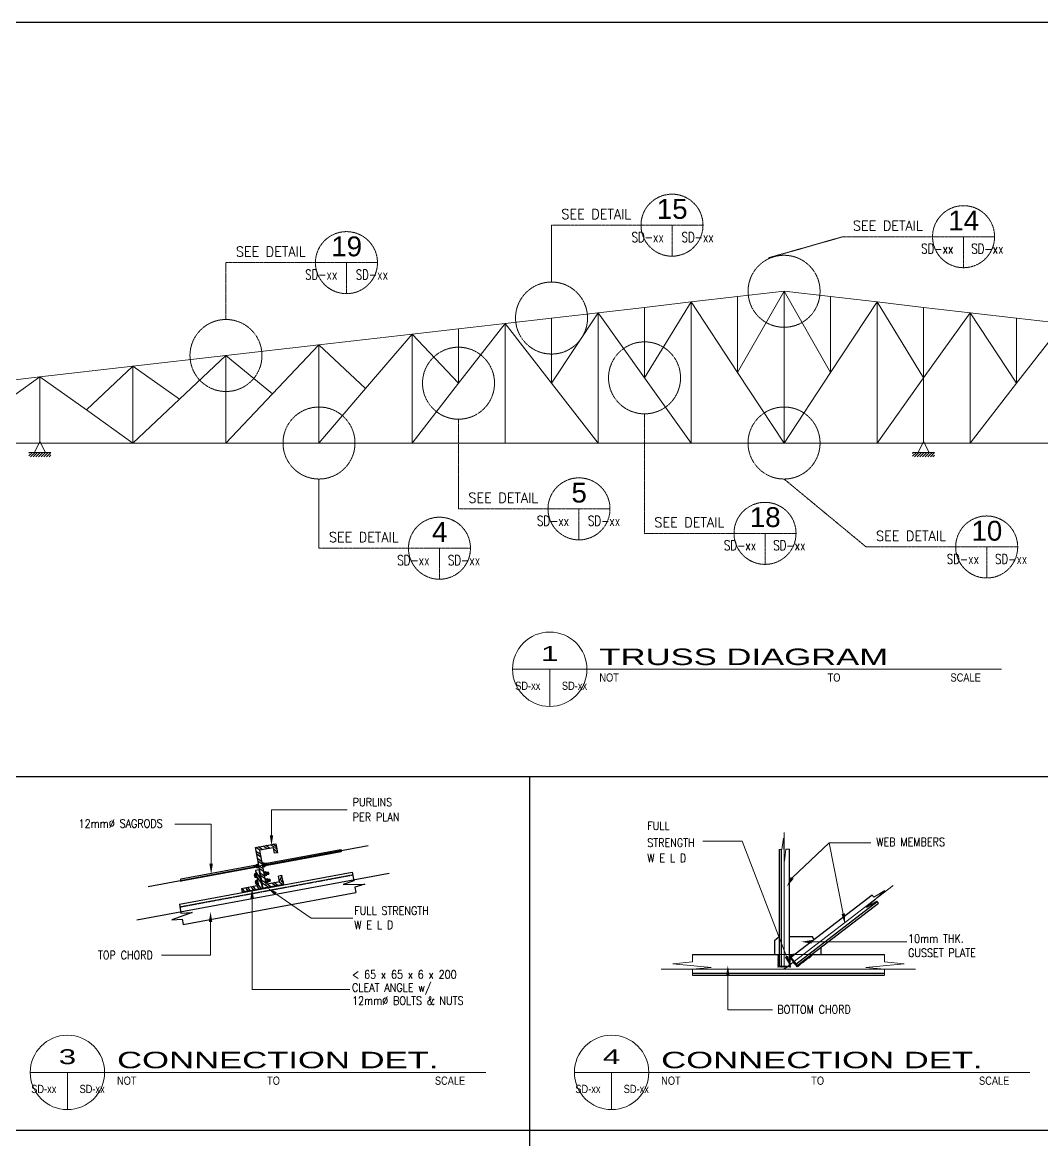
# Model space of a CAD drawing. Header units: millimetres. Extents: x -14320 to 437400, y -59080 to 73710.
# Drawn here: x -2726 to 15767, y -34225 to -13951 of the extents above; entities that cross this region are included whole.
import ezdxf
from ezdxf.enums import TextEntityAlignment as Align

# ---------------------------------------------------------------- set-up
doc = ezdxf.new("R2010")
doc.units = ezdxf.units.MM
doc.header["$LTSCALE"] = 10
doc.header["$MEASUREMENT"] = 0
for name, pattern in [('HIDDEN', [0.375, 0.25, -0.125]), ('HIDDEN2', [0.1875, 0.125, -0.0625]), ('PHANTOM2', [1.25, 0.625, -0.125, 0.125, -0.125, 0.125, -0.125])]:
    doc.linetypes.add(name, pattern=pattern)
for name, color, linetype in [('8', 8, 'Continuous'), ('ANG', 5, 'Continuous'), ('truss', 3, 'Continuous')]:
    doc.layers.add(name, color=color, linetype=linetype)
for name, color, linetype, lineweight in [('DIM', 8, 'Continuous', 5), ('S-Anno-Symb', 143, 'PHANTOM2', 13), ('S-DETL-LW35', 3, 'Continuous', 9), ('TEXT', 2, 'Continuous', 20)]:
    doc.layers.add(name, color=color, linetype=linetype, lineweight=lineweight)
doc.styles.add('1', font='simplex.shx', dxfattribs={"width": 0.85, "height": 40})
doc.styles.add('2', font='simplex.shx', dxfattribs={"width": 0.95, "height": 40})
doc.styles.add('SHEETNAME', font='simplex.shx', dxfattribs={"width": 0.75, "height": 200})
doc.styles.add('TITLE1', font='HELV.shx', dxfattribs={"height": 500})
doc.styles.add('TITLE2', font='HELV.shx', dxfattribs={"height": 400})

# ---------------------------------------------------------------- blocks, each defined once
blk = doc.blocks.new('*X159')
at = {"color": 0}
for p, q in [((28.6448, 40.9125), (28.6146, 40.9427)), ((28.6161, 40.94), (28.633, 40.9569)), ((28.625, 40.9384), (28.618, 40.9453)), ((28.6187, 40.9366), (28.623, 40.9409)), ((28.6213, 40.9332), (28.6256, 40.9375)), ((28.6257, 40.9437), (28.6214, 40.9479)), ((28.624, 40.9298), (28.6282, 40.9341)), ((28.6291, 40.9463), (28.6248, 40.9506)), ((28.6262, 40.9441), (28.6396, 40.9575)), ((28.6266, 40.9264), (28.6308, 40.9307)), ((28.6324, 40.9489), (28.6282, 40.9532)), ((28.6292, 40.923), (28.6334, 40.9273)), ((28.6358, 40.9515), (28.6316, 40.9558)), ((28.6392, 40.9541), (28.635, 40.9584)), ((28.658, 40.8979), (28.6908, 40.9307)), ((28.684, 40.9179), (28.7168, 40.9507)), ((28.6927, 40.9246), (28.6885, 40.9289)), ((28.6961, 40.9272), (28.6918, 40.9315)), ((28.6995, 40.9298), (28.6952, 40.9341)), ((28.7029, 40.9324), (28.6986, 40.9367)), ((28.7063, 40.935), (28.702, 40.9393)), ((28.7097, 40.9376), (28.7054, 40.9419)), ((28.7131, 40.9402), (28.7088, 40.9445)), ((28.71, 40.9379), (28.7251, 40.953)), ((28.7165, 40.9429), (28.7122, 40.9471)), ((28.7199, 40.9455), (28.7156, 40.9497)), ((28.7233, 40.9481), (28.719, 40.9524)), ((28.6318, 40.9197), (28.6361, 40.9239)), ((28.6554, 40.8959), (28.6321, 40.9193)), ((28.6344, 40.9163), (28.6387, 40.9205)), ((28.637, 40.9129), (28.6413, 40.9171)), ((28.6396, 40.9095), (28.6439, 40.9138)), ((28.6422, 40.9061), (28.6465, 40.9104)), ((28.6448, 40.9027), (28.6491, 40.907)), ((28.6474, 40.8993), (28.6517, 40.9036)), ((28.65, 40.8959), (28.6648, 40.9107)), ((28.6588, 40.8985), (28.6545, 40.9028)), ((28.6622, 40.9011), (28.6579, 40.9054)), ((28.6656, 40.9037), (28.6613, 40.908)), ((28.669, 40.9063), (28.6647, 40.9106)), ((28.6724, 40.9089), (28.6681, 40.9132)), ((28.6758, 40.9116), (28.6715, 40.9158)), ((28.6792, 40.9142), (28.6749, 40.9184)), ((28.6826, 40.9168), (28.6783, 40.9211)), ((28.6859, 40.9194), (28.6817, 40.9237)), ((28.6893, 40.922), (28.6851, 40.9263))]:
    blk.add_line(p, q, dxfattribs=at)
blk = doc.blocks.new('*X158')
at = {"color": 0}
for p, q in [((28.5652, 40.9441), (28.5592, 40.9501)), ((28.5592, 40.9431), (28.5652, 40.9491)), ((28.5652, 40.9381), (28.5592, 40.9441)), ((28.5592, 40.9371), (28.5652, 40.9431)), ((28.5652, 40.9321), (28.5592, 40.9381)), ((28.5592, 40.9311), (28.5652, 40.9371)), ((28.5652, 40.9261), (28.5592, 40.9321)), ((28.5592, 40.9251), (28.5652, 40.9311)), ((28.5652, 40.9501), (28.5598, 40.9555)), ((28.6152, 40.9511), (28.6197, 40.9555)), ((28.6212, 40.9481), (28.6152, 40.9541)), ((28.6152, 40.9451), (28.6212, 40.9511)), ((28.6212, 40.9421), (28.6152, 40.9481)), ((28.6152, 40.9391), (28.6212, 40.9451)), ((28.6212, 40.9361), (28.6152, 40.9421)), ((28.6152, 40.9331), (28.6212, 40.9391)), ((28.6212, 40.9301), (28.6152, 40.9361)), ((28.6152, 40.9271), (28.6212, 40.9331)), ((28.6212, 40.9241), (28.6152, 40.9301)), ((28.6152, 40.9211), (28.6212, 40.9271)), ((28.6212, 40.9541), (28.6198, 40.9555)), ((28.5652, 40.9201), (28.5592, 40.9261)), ((28.5592, 40.9191), (28.5652, 40.9251)), ((28.5652, 40.9141), (28.5592, 40.9201)), ((28.5592, 40.9131), (28.5652, 40.9191)), ((28.5652, 40.9081), (28.5592, 40.9141)), ((28.5592, 40.9071), (28.5652, 40.9131)), ((28.5652, 40.9021), (28.5592, 40.9081)), ((28.5592, 40.9011), (28.5652, 40.9071)), ((28.5676, 40.8938), (28.5592, 40.9021)), ((28.5592, 40.8951), (28.5652, 40.9011)), ((28.5616, 40.8938), (28.5592, 40.8961)), ((28.5639, 40.8938), (28.5699, 40.8998)), ((28.5736, 40.8938), (28.5676, 40.8998)), ((28.5699, 40.8938), (28.5759, 40.8998)), ((28.5796, 40.8938), (28.5736, 40.8998)), ((28.5759, 40.8938), (28.5819, 40.8998)), ((28.5856, 40.8938), (28.5796, 40.8998)), ((28.5819, 40.8938), (28.5879, 40.8998)), ((28.5916, 40.8938), (28.5856, 40.8998)), ((28.5879, 40.8938), (28.5939, 40.8998)), ((28.5976, 40.8938), (28.5916, 40.8998)), ((28.5939, 40.8938), (28.5999, 40.8998)), ((28.6036, 40.8938), (28.5976, 40.8998)), ((28.5999, 40.8938), (28.6059, 40.8998)), ((28.6096, 40.8938), (28.6036, 40.8998)), ((28.6059, 40.8938), (28.6119, 40.8998)), ((28.6156, 40.8938), (28.6096, 40.8998)), ((28.6119, 40.8938), (28.6212, 40.9031)), ((28.6212, 40.9181), (28.6152, 40.9241)), ((28.6152, 40.9151), (28.6212, 40.9211)), ((28.6212, 40.9121), (28.6152, 40.9181)), ((28.6152, 40.9091), (28.6212, 40.9151)), ((28.6212, 40.9061), (28.6152, 40.9121)), ((28.6152, 40.9031), (28.6212, 40.9091)), ((28.6212, 40.9001), (28.6152, 40.9061)), ((28.6216, 40.8938), (28.6156, 40.8998)), ((28.6179, 40.8938), (28.6212, 40.8971))]:
    blk.add_line(p, q, dxfattribs=at)
blk = doc.blocks.new('*X146')
at = {"color": 0}
for p, q in [((-31.849, 59.19), (-31.834, 59.225)), ((-31.841, 59.143), (-31.805, 59.225))]:
    blk.add_line(p, q, dxfattribs=at)
blk = doc.blocks.new('*X147')
at = {"color": 0}
for p, q in [((-31.491, 58.999), (-31.49, 59.004)), ((-31.469, 58.879), (-31.441, 59.002)), ((-31.457, 58.814), (-31.428, 58.936)), ((-31.423, 58.742), (-31.406, 58.816)), ((-31.395, 58.747), (-31.383, 58.8)), ((-31.343, 58.757), (-31.331, 58.81)), ((-31.314, 58.762), (-31.302, 58.815)), ((-31.263, 58.772), (-31.25, 58.825)), ((-31.234, 58.777), (-31.222, 58.83)), ((-31.182, 58.787), (-31.17, 58.84)), ((-31.154, 58.792), (-31.15, 58.807))]:
    blk.add_line(p, q, dxfattribs=at)
blk = doc.blocks.new('*X145')
at = {"color": 0}
for p, q in [((-32.229, 59.151), (-32.189, 59.209)), ((-32.192, 59.158), (-32.152, 59.216)), ((-32.434, 59.118), (-32.398, 59.171)), ((-32.401, 59.119), (-32.361, 59.177)), ((-32.333, 59.132), (-32.293, 59.19)), ((-32.296, 59.139), (-32.256, 59.197)), ((-32.176, 59.097), (-32.136, 59.155)), ((-32.169, 59.06), (-32.129, 59.118)), ((-32.156, 58.992), (-32.116, 59.051)), ((-32.149, 58.955), (-32.109, 59.014)), ((-32.137, 58.888), (-32.097, 58.946)), ((-32.13, 58.851), (-32.09, 58.909)), ((-32.117, 58.784), (-32.077, 58.842)), ((-32.11, 58.747), (-32.07, 58.805)), ((-32.098, 58.679), (-32.058, 58.738)), ((-32.337, 58.596), (-32.316, 58.626)), ((-32.319, 58.575), (-32.279, 58.633)), ((-32.252, 58.587), (-32.212, 58.646)), ((-32.215, 58.594), (-32.175, 58.653)), ((-32.148, 58.607), (-32.108, 58.665)), ((-32.111, 58.614), (-32.051, 58.701)), ((-32.043, 58.626), (-32.039, 58.633))]:
    blk.add_line(p, q, dxfattribs=at)
blk = doc.blocks.new('*X148')
at = {"color": 0}
for p, q in [((-31.574, 58.708), (-31.566, 58.715)), ((-31.565, 58.709), (-31.571, 58.714)), ((-31.566, 58.709), (-31.559, 58.716)), ((-31.56, 58.71), (-31.565, 58.715)), ((-31.555, 58.711), (-31.56, 58.716)), ((-31.559, 58.71), (-31.551, 58.718)), ((-31.55, 58.712), (-31.555, 58.717)), ((-31.551, 58.712), (-31.544, 58.719)), ((-31.545, 58.713), (-31.55, 58.718)), ((-31.54, 58.714), (-31.545, 58.719)), ((-31.544, 58.713), (-31.537, 58.721)), ((-31.535, 58.715), (-31.54, 58.72)), ((-31.537, 58.714), (-31.529, 58.722)), ((-31.53, 58.716), (-31.535, 58.721)), ((-31.525, 58.717), (-31.53, 58.722)), ((-31.529, 58.716), (-31.522, 58.723)), ((-31.52, 58.718), (-31.525, 58.723)), ((-31.522, 58.717), (-31.514, 58.725)), ((-31.515, 58.719), (-31.52, 58.724)), ((-31.515, 58.719), (-31.507, 58.726)), ((-31.51, 58.719), (-31.515, 58.725)), ((-31.505, 58.72), (-31.51, 58.726)), ((-31.507, 58.72), (-31.5, 58.727)), ((-31.5, 58.721), (-31.505, 58.727)), ((-31.5, 58.721), (-31.492, 58.729)), ((-31.495, 58.722), (-31.5, 58.727)), ((-31.49, 58.723), (-31.495, 58.728)), ((-31.492, 58.723), (-31.485, 58.73)), ((-31.484, 58.724), (-31.49, 58.729)), ((-31.485, 58.724), (-31.478, 58.732)), ((-31.479, 58.725), (-31.485, 58.73)), ((-31.474, 58.726), (-31.479, 58.731)), ((-31.478, 58.725), (-31.47, 58.733)), ((-31.469, 58.727), (-31.474, 58.732)), ((-31.47, 58.727), (-31.463, 58.734)), ((-31.464, 58.728), (-31.469, 58.733)), ((-31.459, 58.729), (-31.464, 58.734)), ((-31.463, 58.728), (-31.455, 58.736)), ((-31.454, 58.73), (-31.459, 58.735)), ((-31.456, 58.73), (-31.448, 58.737)), ((-31.449, 58.731), (-31.454, 58.736)), ((-31.444, 58.732), (-31.449, 58.737)), ((-31.448, 58.731), (-31.441, 58.738)), ((-31.439, 58.733), (-31.444, 58.738)), ((-31.441, 58.732), (-31.433, 58.74)), ((-31.434, 58.734), (-31.439, 58.739)), ((-31.429, 58.735), (-31.434, 58.74)), ((-31.433, 58.734), (-31.426, 58.741)), ((-31.424, 58.735), (-31.429, 58.741)), ((-31.426, 58.735), (-31.419, 58.743)), ((-31.419, 58.736), (-31.424, 58.742)), ((-31.419, 58.736), (-31.411, 58.744)), ((-31.414, 58.737), (-31.419, 58.743)), ((-31.409, 58.738), (-31.414, 58.743)), ((-31.411, 58.738), (-31.404, 58.745)), ((-31.404, 58.739), (-31.409, 58.744)), ((-31.404, 58.739), (-31.396, 58.747)), ((-31.398, 58.74), (-31.404, 58.745)), ((-31.393, 58.741), (-31.399, 58.746)), ((-31.397, 58.741), (-31.389, 58.748)), ((-31.388, 58.742), (-31.393, 58.747)), ((-31.389, 58.742), (-31.382, 58.749)), ((-31.383, 58.743), (-31.388, 58.748)), ((-31.378, 58.744), (-31.383, 58.749)), ((-31.382, 58.743), (-31.374, 58.751)), ((-31.373, 58.745), (-31.378, 58.75)), ((-31.374, 58.745), (-31.367, 58.752)), ((-31.368, 58.746), (-31.373, 58.751)), ((-31.363, 58.747), (-31.368, 58.752)), ((-31.367, 58.746), (-31.36, 58.754)), ((-31.358, 58.748), (-31.363, 58.753)), ((-31.36, 58.747), (-31.352, 58.755)), ((-31.353, 58.749), (-31.358, 58.754)), ((-31.348, 58.75), (-31.353, 58.755)), ((-31.352, 58.749), (-31.345, 58.756)), ((-31.343, 58.751), (-31.348, 58.756)), ((-31.345, 58.75), (-31.337, 58.758)), ((-31.338, 58.751), (-31.343, 58.757)), ((-31.338, 58.752), (-31.33, 58.759)), ((-31.333, 58.752), (-31.338, 58.758)), ((-31.328, 58.753), (-31.333, 58.759)), ((-31.33, 58.753), (-31.323, 58.76)), ((-31.323, 58.754), (-31.328, 58.759)), ((-31.323, 58.754), (-31.315, 58.762)), ((-31.318, 58.755), (-31.323, 58.76)), ((-31.312, 58.756), (-31.318, 58.761)), ((-31.315, 58.756), (-31.308, 58.763)), ((-31.307, 58.757), (-31.313, 58.762)), ((-31.308, 58.757), (-31.301, 58.765)), ((-31.302, 58.758), (-31.307, 58.763)), ((-31.297, 58.759), (-31.302, 58.764)), ((-31.301, 58.758), (-31.293, 58.766)), ((-31.292, 58.76), (-31.297, 58.765)), ((-31.293, 58.76), (-31.286, 58.767)), ((-31.287, 58.761), (-31.292, 58.766)), ((-31.282, 58.762), (-31.287, 58.767)), ((-31.286, 58.761), (-31.279, 58.769)), ((-31.277, 58.763), (-31.282, 58.768)), ((-31.279, 58.763), (-31.271, 58.77)), ((-31.272, 58.764), (-31.277, 58.769)), ((-31.267, 58.765), (-31.272, 58.77)), ((-31.271, 58.764), (-31.264, 58.771)), ((-31.262, 58.766), (-31.267, 58.771)), ((-31.264, 58.765), (-31.256, 58.773)), ((-31.257, 58.767), (-31.262, 58.772)), ((-31.257, 58.767), (-31.249, 58.774)), ((-31.252, 58.768), (-31.257, 58.773)), ((-31.247, 58.768), (-31.252, 58.774)), ((-31.249, 58.768), (-31.242, 58.775)), ((-31.242, 58.769), (-31.247, 58.775)), ((-31.242, 58.769), (-31.234, 58.777)), ((-31.237, 58.77), (-31.242, 58.775)), ((-31.232, 58.771), (-31.237, 58.776)), ((-31.234, 58.771), (-31.228, 58.777)), ((-31.227, 58.773), (-31.232, 58.777)), ((-31.823, 58.661), (-31.829, 58.666)), ((-31.828, 58.663), (-31.824, 58.667)), ((-31.824, 58.661), (-31.817, 58.668)), ((-31.818, 58.662), (-31.823, 58.667)), ((-31.813, 58.663), (-31.818, 58.668)), ((-31.817, 58.662), (-31.809, 58.67)), ((-31.808, 58.664), (-31.813, 58.669)), ((-31.809, 58.664), (-31.802, 58.671)), ((-31.803, 58.665), (-31.808, 58.67)), ((-31.798, 58.666), (-31.803, 58.671)), ((-31.802, 58.665), (-31.795, 58.673)), ((-31.793, 58.667), (-31.798, 58.672)), ((-31.795, 58.666), (-31.787, 58.674)), ((-31.788, 58.668), (-31.793, 58.673)), ((-31.783, 58.669), (-31.788, 58.674)), ((-31.787, 58.668), (-31.78, 58.675)), ((-31.778, 58.67), (-31.783, 58.675)), ((-31.78, 58.669), (-31.772, 58.677)), ((-31.773, 58.671), (-31.778, 58.676)), ((-31.773, 58.671), (-31.765, 58.678)), ((-31.768, 58.671), (-31.773, 58.677)), ((-31.763, 58.672), (-31.768, 58.678)), ((-31.765, 58.672), (-31.758, 58.679)), ((-31.758, 58.673), (-31.763, 58.678)), ((-31.758, 58.673), (-31.75, 58.681)), ((-31.753, 58.674), (-31.758, 58.679)), ((-31.747, 58.675), (-31.753, 58.68)), ((-31.75, 58.675), (-31.743, 58.682)), ((-31.742, 58.676), (-31.748, 58.681)), ((-31.743, 58.676), (-31.736, 58.684)), ((-31.737, 58.677), (-31.743, 58.682)), ((-31.732, 58.678), (-31.737, 58.683)), ((-31.736, 58.677), (-31.728, 58.685)), ((-31.727, 58.679), (-31.732, 58.684)), ((-31.728, 58.679), (-31.721, 58.686)), ((-31.722, 58.68), (-31.727, 58.685)), ((-31.717, 58.681), (-31.722, 58.686)), ((-31.721, 58.68), (-31.713, 58.688)), ((-31.712, 58.682), (-31.717, 58.687)), ((-31.714, 58.682), (-31.706, 58.689)), ((-31.707, 58.683), (-31.712, 58.688)), ((-31.702, 58.684), (-31.707, 58.689)), ((-31.706, 58.683), (-31.699, 58.69)), ((-31.697, 58.685), (-31.702, 58.69)), ((-31.699, 58.684), (-31.691, 58.692)), ((-31.692, 58.686), (-31.697, 58.691)), ((-31.687, 58.687), (-31.692, 58.692)), ((-31.691, 58.686), (-31.684, 58.693)), ((-31.682, 58.687), (-31.687, 58.693)), ((-31.684, 58.687), (-31.677, 58.695)), ((-31.677, 58.688), (-31.682, 58.694)), ((-31.677, 58.688), (-31.669, 58.696)), ((-31.672, 58.689), (-31.677, 58.695)), ((-31.667, 58.69), (-31.672, 58.695)), ((-31.669, 58.69), (-31.662, 58.697)), ((-31.661, 58.691), (-31.667, 58.696)), ((-31.662, 58.691), (-31.654, 58.699)), ((-31.656, 58.692), (-31.662, 58.697)), ((-31.651, 58.693), (-31.657, 58.698)), ((-31.655, 58.693), (-31.647, 58.7)), ((-31.646, 58.694), (-31.651, 58.699)), ((-31.647, 58.694), (-31.64, 58.701)), ((-31.641, 58.695), (-31.646, 58.7)), ((-31.636, 58.696), (-31.641, 58.701)), ((-31.64, 58.695), (-31.632, 58.703)), ((-31.631, 58.697), (-31.636, 58.702)), ((-31.632, 58.697), (-31.625, 58.704)), ((-31.626, 58.698), (-31.631, 58.703)), ((-31.621, 58.699), (-31.626, 58.704)), ((-31.625, 58.698), (-31.618, 58.706)), ((-31.616, 58.7), (-31.621, 58.705)), ((-31.618, 58.699), (-31.61, 58.707)), ((-31.611, 58.701), (-31.616, 58.706)), ((-31.606, 58.702), (-31.611, 58.707)), ((-31.61, 58.701), (-31.603, 58.708)), ((-31.601, 58.703), (-31.606, 58.708)), ((-31.603, 58.702), (-31.596, 58.71)), ((-31.596, 58.703), (-31.601, 58.709)), ((-31.596, 58.703), (-31.588, 58.711)), ((-31.591, 58.704), (-31.596, 58.71)), ((-31.586, 58.705), (-31.591, 58.711)), ((-31.588, 58.705), (-31.581, 58.712)), ((-31.581, 58.706), (-31.586, 58.711)), ((-31.581, 58.706), (-31.573, 58.714)), ((-31.576, 58.707), (-31.581, 58.712)), ((-31.57, 58.708), (-31.576, 58.713))]:
    blk.add_line(p, q, dxfattribs=at)
blk = doc.blocks.new('A$C6A696F9A')
at = {"layer": 'TEXT', "linetype": 'Continuous'}
h = blk.add_hatch(dxfattribs=at)
h.set_pattern_fill('_USER', color=1, scale=30, angle=45, style=0, pattern_type=0)
h.set_pattern_definition([(45, (-9801.517, -149.584), (-21.2132, 21.2132), [])])
h.paths.add_polyline_path([(178, -223), (178, -152), (-178, -152), (-178, -223)])
blk.add_line((-178, -152), (178, -152), dxfattribs=at)
blk.add_lwpolyline([(89, -152), (0, 25), (-89, -152)], close=True, dxfattribs=at)
blk = doc.blocks.new('See_Det_Rt')
at = {"layer": 'S-Anno-Symb', "color": 1}
for p, q in [((-625, 0), (-2429, 0)), ((-625, 0), (625, 0)), ((0, 0), (0, -625))]:
    blk.add_line(p, q, dxfattribs=at)
blk.add_circle((0, 0), 625, dxfattribs=at)
at = {"layer": 'S-Anno-Symb', "linetype": 'Continuous', "style": '2', "width": 0.95}
blk.add_text('SEE DETAIL', height=200, dxfattribs=at).set_placement((-1526, 123), align=Align.CENTER)
at = {"layer": 'S-Anno-Symb', "color": 5, "linetype": 'Continuous', "style": 'TITLE2'}
blk.add_attdef('DRWBLK', text='', height=400, dxfattribs=at).set_placement((3, 128), align=Align.CENTER)
at = {"layer": 'S-Anno-Symb', "linetype": 'Continuous', "style": 'SHEETNAME', "width": 0.75}
for tag, p in [('REFNO', (-434, -341)), ('SHTNO', (409, -341))]:
    blk.add_attdef(tag, text='', height=200, dxfattribs=at).set_placement(p, align=Align.CENTER)

msp = doc.modelspace()

# ---------------------------------------------------------------- linework, layer by layer
at = {"color": 8}
msp.add_line((-445.5, -29631), (3550.4, -28889.1), dxfattribs=at)
for p, q in [((1506.1, -28923.6), (1874.8, -28855)), ((1643.4, -29660.9), (1506.1, -28923.6)), ((1824.8, -28927.9), (1579, -28973.6)), ((1579, -28973.6), (1693.4, -29588.1)), ((1824.8, -28927.9), (1843.7, -29029.3)), ((1874.8, -28855), (1886.2, -28916.4)), ((1886.2, -28916.4), (1905.1, -29017.9)), ((1905.1, -29017.9), (1843.7, -29029.3)), ((1506.6, -29342.9), (1557, -29613.4)), ((1629.9, -29663.5), (1568.1, -29331.5)), ((2012, -29592.3), (1643.4, -29660.9)), ((1693.4, -29588.1), (1939.2, -29542.3)), ((1981.7, -29429.4), (1920.3, -29440.9)), ((1939.2, -29542.3), (1920.3, -29440.9)), ((2000.6, -29530.9), (1981.7, -29429.4)), ((2000.6, -29530.9), (2012, -29592.3)), ((1557, -29613.4), (1249.8, -29670.6)), ((1249.8, -29670.6), (1261.2, -29732.1)), ((1261.2, -29732.1), (1629.9, -29663.5))]:
    msp.add_line(p, q)
at = {"color": 1}
for p, q in [((1706.7, -29210.1), (3051.7, -28960.4)), ((1713.6, -29247), (3058.6, -28997.3)), ((-648.2, -30238.3), (3930.5, -29388.2)), ((1491.3, -29250.1), (146.3, -29499.8)), ((1498.1, -29287), (153.2, -29536.7)), ((1480, -29252.2), (1516.9, -29245.4)), ((1486.8, -29289.1), (1480, -29252.2)), ((1480, -29252.2), (1486.8, -29289.1)), ((1503.7, -29397.5), (1485.5, -29400.9)), ((1523.7, -29282.3), (1486.8, -29289.1)), ((1487.2, -29257), (1491.9, -29282.1)), ((1492.3, -29250), (1499.1, -29286.8)), ((1499.5, -29254.7), (1504.2, -29279.8)), ((1511.5, -29393.2), (1503.2, -29394.8)), ((1503.2, -29394.8), (1515.9, -29463)), ((1504.6, -29247.7), (1511.4, -29284.6)), ((1524.2, -29461.4), (1511.5, -29393.2)), ((1511.8, -29252.4), (1516.4, -29277.5)), ((1517.4, -29248.2), (1515.9, -29240.3)), ((1516.9, -29245.4), (1523.7, -29282.3)), ((1546.9, -29242.7), (1517.4, -29248.2)), ((1517.4, -29248.2), (1523.2, -29279.5)), ((1519.7, -29231.5), (1544, -29227)), ((1522.6, -29247.2), (1519.7, -29231.5)), ((1522.6, -29247.2), (1528.4, -29278.6)), ((1552.7, -29274.1), (1523.2, -29279.5)), ((1524.6, -29287.4), (1523.2, -29279.5)), ((1531.3, -29294.2), (1528.4, -29278.6)), ((1555.6, -29289.7), (1531.3, -29294.2)), ((1543.4, -29224.3), (1551.7, -29222.7)), ((1556.1, -29292.5), (1543.4, -29224.3)), ((1551.7, -29222.7), (1564.4, -29291)), ((1564.4, -29291), (1556.1, -29292.5)), ((1637.5, -29206.8), (1629.2, -29208.4)), ((1629.2, -29208.4), (1641.9, -29276.6)), ((1650.2, -29275), (1637.5, -29206.8)), ((1662.2, -29205.1), (1638, -29209.6)), ((1640.9, -29225.3), (1670.4, -29219.8)), ((1641.9, -29276.6), (1650.2, -29275)), ((1646.7, -29256.6), (1676.2, -29251.1)), ((1649.6, -29272.3), (1673.9, -29267.7)), ((1667.3, -29367.3), (1659, -29368.9)), ((1659, -29368.9), (1671.7, -29437.1)), ((1665.2, -29220.7), (1662.2, -29205.1)), ((1665.2, -29220.7), (1671, -29252.1)), ((1680, -29435.5), (1667.3, -29367.3)), ((1692, -29365.6), (1667.8, -29370.1)), ((1670.4, -29219.8), (1668.9, -29211.9)), ((1706.7, -29210.1), (1669.9, -29217)), ((1669.9, -29217), (1676.7, -29253.9)), ((1670.4, -29219.8), (1676.2, -29251.1)), ((1670.7, -29385.8), (1700.2, -29380.3)), ((1673.9, -29267.7), (1671, -29252.1)), ((1677.7, -29258.9), (1676.2, -29251.1)), ((1676.7, -29253.9), (1713.6, -29247)), ((1677.1, -29221.8), (1681.8, -29246.8)), ((1682.2, -29214.7), (1689, -29251.6)), ((1689.4, -29219.5), (1694.1, -29244.5)), ((1695, -29381.3), (1692, -29365.6)), ((1694.5, -29212.4), (1701.3, -29249.3)), ((1695, -29381.3), (1700.8, -29412.6)), ((1700.2, -29380.3), (1698.7, -29372.4)), ((1736.5, -29370.7), (1699.7, -29377.5)), ((1699.7, -29377.5), (1706.5, -29414.4)), ((1700.2, -29380.3), (1706, -29411.6)), ((1701.7, -29217.2), (1706.4, -29242.3)), ((1713.6, -29247), (1706.7, -29210.1)), ((1706.7, -29210.1), (1713.6, -29247)), ((1706.9, -29382.3), (1711.6, -29407.3)), ((1712, -29375.2), (1718.8, -29412.1)), ((1719.2, -29380), (1723.9, -29405.1)), ((1724.3, -29372.9), (1731.1, -29409.8)), ((1731.5, -29377.7), (1736.2, -29402.8)), ((1743.4, -29407.5), (1736.5, -29370.7)), ((1736.5, -29370.7), (1743.4, -29407.5)), ((1483, -29409.5), (1484.5, -29417.3)), ((1506.6, -29413.2), (1484.5, -29417.3)), ((1490.3, -29448.7), (1484.5, -29417.3)), ((1485.5, -29400.9), (1488.4, -29416.6)), ((1494.2, -29447.9), (1488.4, -29416.6)), ((1512.4, -29444.5), (1490.3, -29448.7)), ((1490.3, -29448.7), (1491.8, -29456.5)), ((1494.2, -29447.9), (1497.2, -29463.6)), ((1497.2, -29463.6), (1515.4, -29460.2)), ((1503.6, -29535.9), (1505, -29543.7)), ((1527.1, -29539.6), (1505, -29543.7)), ((1510.9, -29575), (1505, -29543.7)), ((1524.2, -29523.9), (1506, -29527.3)), ((1506, -29527.3), (1508.9, -29543)), ((1514.8, -29574.3), (1508.9, -29543)), ((1533, -29570.9), (1510.9, -29575)), ((1510.9, -29575), (1512.3, -29582.9)), ((1514.8, -29574.3), (1517.7, -29590)), ((1515.9, -29463), (1524.2, -29461.4)), ((1517.7, -29590), (1535.9, -29586.6)), ((1532, -29519.6), (1523.7, -29521.2)), ((1523.7, -29521.2), (1536.4, -29589.4)), ((1544.7, -29587.8), (1532, -29519.6)), ((1536.4, -29589.4), (1544.7, -29587.8)), ((1671.7, -29437.1), (1680, -29435.5)), ((1676.5, -29417.1), (1706, -29411.6)), ((1679.4, -29432.8), (1703.7, -29428.3)), ((1692.1, -29493.7), (1683.8, -29495.3)), ((1683.8, -29495.3), (1696.5, -29563.5)), ((1704.8, -29561.9), (1692.1, -29493.7)), ((1716.9, -29492), (1692.6, -29496.5)), ((1695.6, -29512.2), (1725, -29506.7)), ((1696.5, -29563.5), (1704.8, -29561.9)), ((1703.7, -29428.3), (1700.8, -29412.6)), ((1701.4, -29543.5), (1730.9, -29538)), ((1704.3, -29559.2), (1728.6, -29554.6)), ((1707.5, -29419.5), (1706, -29411.6)), ((1706.5, -29414.4), (1743.4, -29407.5)), ((1719.8, -29507.6), (1716.9, -29492)), ((1719.8, -29507.6), (1725.6, -29539)), ((1725, -29506.7), (1723.6, -29498.8)), ((1761.4, -29497), (1724.5, -29503.9)), ((1724.5, -29503.9), (1731.4, -29540.8)), ((1725, -29506.7), (1730.9, -29538)), ((1728.6, -29554.6), (1725.6, -29539)), ((1732.3, -29545.8), (1730.9, -29538)), ((1731.4, -29540.8), (1768.3, -29533.9)), ((1731.8, -29508.7), (1736.4, -29533.7)), ((1736.8, -29501.6), (1743.7, -29538.5)), ((1744.1, -29506.4), (1748.7, -29531.4)), ((1749.1, -29499.3), (1756, -29536.2)), ((1756.3, -29504.1), (1761, -29529.2)), ((1768.3, -29533.9), (1761.4, -29497)), ((1761.4, -29497), (1768.3, -29533.9))]:
    msp.add_line(p, q, dxfattribs=at)
at = {"color": 2}
for p, q in [((122.3, -29952.2), (3256, -29370.4)), ((191.5, -30320.8), (3323.8, -29739.2))]:
    msp.add_line(p, q, dxfattribs=at)
at = {"color": 7}
msp.add_line((1568.1, -29331.5), (1506.6, -29342.9), dxfattribs=at)
at = {"color": 1, "linetype": 'HIDDEN2'}
msp.add_line((131.5, -30001.3), (3265.1, -29419.6), dxfattribs=at)
at = {"color": 1}
for points in [[(3256, -29370.4), (3285.9, -29531.1), (3092.5, -29596.8), (3485.8, -29586), (3306.2, -29644.8), (3323.8, -29739.2)], [(122.3, -29952.2), (152.2, -30112.9), (356.3, -30104.8), (-14.7, -30235.9), (174, -30226.3), (191.5, -30320.8)], [(11003.1, -30546.1), (10919, -30615.7), (10919, -30865.8)], [(11642.1, -30593.1), (11606.6, -30546.1), (11190.6, -30546.1)], [(11764.1, -30865.8), (11764.1, -30755), (11755, -30742.9)]]:
    msp.add_lwpolyline(points, dxfattribs=at)
for centre, radius, start, end in [((3062.1, -28985.5), 12.4, 130.36177, 253.22904), ((3048.1, -28969), 9.27, 310.36177, 67.28771), ((3050.1, -28987.3), 13.1, 310.2875, 67.64038), ((152.7, -29506.5), 9.27, 133.74707, 250.67301), ((157.5, -29524.3), 13.1, 133.39441, 250.74729), ((145.6, -29526.9), 12.4, 307.80574, 70.67301)]:
    msp.add_arc(centre, radius, start, end, dxfattribs=at)
at = {"color": 1, "extrusion": (0, 0, -1)}
for centre, major_axis, start_param, end_param in [((1527.8, -29238.1), (11.9, 2.2), 2.163678, 4.1195073), ((1559.8, -29256.5), (39.6, 7.3), 2.6215866, 3.6615987), ((1536.5, -29285.2), (11.9, 2.2), 2.163678, 4.1195073)]:
    msp.add_ellipse(centre, major_axis=major_axis, ratio=0.796875, start_param=start_param, end_param=end_param, dxfattribs=at)
at = {"color": 1}
for centre, major_axis, ratio, start_param, end_param in [((1657.1, -29214.1), (11.9, 2.2), 0.796875, 5.3052707, 7.2611), ((1633.7, -29242.8), (39.6, 7.4), 0.796875, 5.7631792, 6.8031914), ((1665.8, -29261.1), (11.9, 2.2), 0.796875, 5.3052707, 7.2611), ((1686.9, -29374.7), (11.9, 2.2), 0.796875, 5.3052707, 7.2611), ((1663.5, -29403.3), (39.6, 7.4), 0.796875, 5.7631792, 6.8031914), ((1491.9, -29407.8), (-1.76, 9.45), 0.9411765, 0.5928817, 2.548711), ((1517.1, -29427.5), (-5.9, 31.5), 0.9411765, 1.0507903, 2.0908024), ((1500.7, -29454.8), (-1.76, 9.45), 0.9411765, 0.5928817, 2.548711), ((1512.5, -29534.2), (-1.76, 9.45), 0.9411765, 0.5928817, 2.548711), ((1537.6, -29553.9), (-5.9, 31.5), 0.9411765, 1.0507903, 2.0908024), ((1521.2, -29581.2), (-1.76, 9.45), 0.9411765, 0.5928817, 2.548711), ((1695.6, -29421.7), (11.9, 2.2), 0.796875, 5.3052707, 7.2611), ((1711.7, -29501), (11.9, 2.2), 0.796875, 5.3052707, 7.2611), ((1688.4, -29529.7), (39.6, 7.4), 0.796875, 5.7631792, 6.8031914), ((1720.5, -29548), (11.9, 2.2), 0.796875, 5.3052707, 7.2611)]:
    msp.add_ellipse(centre, major_axis=major_axis, ratio=ratio, start_param=start_param, end_param=end_param, dxfattribs=at)
at = {"layer": 'ANG'}
for p, q in [((36179.7, -13950.6), (-14320.3, -13950.6)), ((-14320.3, -27635), (36179.7, -27635)), ((6479.7, -55144.7), (6479.7, -27635)), ((-14320.3, -34052.2), (36179.7, -34052.2))]:
    msp.add_line(p, q, dxfattribs=at)
at = {"layer": 'DIM', "color": 9}
for p, q in [((1794.5, -28703.1), (1794.5, -28237.8)), ((1794.5, -28237.8), (3169.1, -28237.8)), ((699, -28498.1), (37.5, -28498.1)), ((699, -29219.7), (699, -28498.1)), ((1870.7, -29762.7), (2513.2, -30208.5)), ((1443.1, -29848.4), (1443.1, -31502.8)), ((2513.2, -30208.5), (3267.5, -30208.5)), ((688.6, -30276.5), (688.6, -30874.2)), ((688.6, -30874.2), (-200.2, -30874.2)), ((1443.1, -31502.8), (3216.6, -31502.8))]:
    msp.add_line(p, q, dxfattribs=at)
at = {"layer": 'DIM'}
for p, q in [((11096.8, -31128.3), (11096.8, -28652.1)), ((11096.8, -31128.3), (13072.1, -29611.1)), ((11003.1, -30865.8), (11190.6, -30865.8)), ((11287.5, -30865.8), (11595.1, -30865.8)), ((8862.8, -31128.3), (13477.9, -31128.3))]:
    msp.add_line(p, q, dxfattribs=at)
for points in [[(11003.1, -28957.2), (11052.8, -28957.2), (11081.2, -28752.5), (11101.2, -29170.4), (11126.8, -28954.4), (11190.6, -28954.4)], [(12690.6, -29786.8), (12719.3, -29824.2), (12921.7, -29705.3), (12591.8, -30012.3), (12776.6, -29895.8), (12806.3, -29934.3)], [(9434.1, -30865.8), (9434.1, -31001.2), (9076.6, -31033.9), (9770, -31099.2), (9432.4, -31131.8), (9432.4, -31240.8)], [(12915, -30865.8), (12915, -31001.2), (13272.5, -31033.9), (12579.1, -31099.2), (12916.7, -31131.8), (12916.7, -31240.8)]]:
    msp.add_lwpolyline(points, dxfattribs=at)
for points in [[(1825.7, -28703.1), (1763.2, -28703.1), (1794.5, -28890.6)], [(730.2, -29219.7), (667.7, -29219.7), (699, -29407.2)], [(1411.8, -29848.4), (1474.3, -29848.4), (1443.1, -29660.9)], [(1852.9, -29788.4), (1888.5, -29737.1), (1716.7, -29655.8)], [(657.4, -30276.5), (719.9, -30276.5), (688.6, -30089)]]:
    msp.add_solid(points, dxfattribs=at)
at = {"layer": 'S-Anno-Symb', "color": 1}
for p, q in [((6874.6, -18663.1), (6874.6, -17631.2)), ((10812.8, -18224), (12164.2, -17840)), ((968.3, -19342.8), (968.3, -18310.9)), ((8562.1, -21054.7), (8562.1, -23223.3)), ((5187.1, -21151.8), (5187.1, -22778.7)), ((2655.8, -22237.2), (2655.8, -23492.8)), ((11093.3, -22237.2), (12583.6, -23470.7))]:
    msp.add_line(p, q, dxfattribs=at)
at = {"layer": 'S-Anno-Symb', "linetype": 'HIDDEN'}
for centre in [(11093.3, -18830.7), (6874.6, -19316.2), (968.3, -19995.9), (5187.1, -20498.7), (8562.1, -20401.6), (2655.8, -21584.1), (11093.3, -21584.1)]:
    msp.add_circle(centre, 653.1, dxfattribs=at)
at = {"layer": 'S-DETL-LW35'}
for p, q in [((10249.6, -18927.8), (11093.3, -18830.7)), ((10249.6, -20304.5), (11093.3, -18830.7)), ((11937.1, -18927.8), (11093.3, -18830.7)), ((11937.1, -20304.5), (11093.3, -18830.7)), ((11093.3, -18830.7), (11093.3, -21584.1)), ((8562.1, -19122), (9405.8, -19024.9)), ((8562.1, -20401.6), (9405.8, -19024.9)), ((9405.8, -19024.9), (10249.6, -18927.8)), ((10249.6, -20304.5), (9405.8, -19024.9)), ((9405.8, -19024.9), (9405.8, -21584.1)), ((10249.6, -20304.5), (10249.6, -18927.8)), ((12780.8, -19024.9), (11937.1, -18927.8)), ((11937.1, -20304.5), (11937.1, -18927.8)), ((11937.1, -20304.5), (12780.8, -19024.9)), ((13624.6, -20401.6), (12780.8, -19024.9)), ((13624.6, -19122), (12780.8, -19024.9)), ((12780.8, -19024.9), (12780.8, -21584.1)), ((6874.6, -19316.2), (7718.3, -19219.1)), ((6874.6, -20498.7), (7718.3, -19219.1)), ((7718.3, -19219.1), (8562.1, -19122)), ((8562.1, -20401.6), (7718.3, -19219.1)), ((7718.3, -19219.1), (7718.3, -21584.1)), ((8562.1, -20401.6), (8562.1, -19122)), ((13624.6, -19122), (13624.6, -20401.6)), ((14468.3, -19219.1), (13624.6, -19122)), ((14468.3, -19219.1), (13624.6, -20401.6)), ((15312.1, -19316.2), (14468.3, -19219.1)), ((14468.3, -19219.1), (14468.3, -21584.1)), ((15312.1, -20498.7), (14468.3, -19219.1)), ((5187.1, -20498.7), (6030.8, -19413.3)), ((5187.1, -19510.4), (6030.8, -19413.3)), ((6030.8, -19413.3), (6874.6, -19316.2)), ((6874.6, -20498.7), (6030.8, -19413.3)), ((6030.8, -19413.3), (6030.8, -21584.1)), ((6874.6, -20498.7), (6874.6, -19316.2)), ((16155.8, -19413.3), (15312.1, -19316.2)), ((15312.1, -20498.7), (15312.1, -19316.2)), ((15312.1, -20498.7), (16155.8, -19413.3)), ((2655.8, -19801.7), (4343.3, -19607.5)), ((3499.6, -20595.8), (4343.3, -19607.5)), ((4343.3, -19607.5), (5187.1, -19510.4)), ((4343.3, -19607.5), (5187.1, -20498.7)), ((4343.3, -19607.5), (4343.3, -21584.1)), ((5187.1, -20498.7), (5187.1, -19510.4)), ((968.3, -19995.9), (2655.8, -19801.7)), ((1812.1, -20692.9), (2655.8, -19801.7)), ((3499.6, -20595.8), (2655.8, -19801.7)), ((2655.8, -19801.7), (2655.8, -21584.1)), ((-719.2, -20190), (968.3, -19995.9)), ((124.6, -20790), (968.3, -19995.9)), ((1812.1, -20692.9), (968.3, -19995.9)), ((968.3, -19995.9), (968.3, -21584.1)), ((-2406.7, -20384.2), (-719.2, -20190)), ((-719.2, -20190), (-1562.9, -20984.2)), ((124.6, -20790), (-719.2, -20190)), ((-719.2, -20190), (-719.2, -21584.1)), ((-4094.2, -20578.4), (-2406.7, -20384.2)), ((-3250.4, -20984.2), (-2406.7, -20384.2)), ((-2406.7, -20384.2), (-1562.9, -20984.2)), ((-2406.7, -20384.2), (-2406.7, -21584.1)), ((9405.8, -21584.1), (8562.1, -20401.6)), ((11093.3, -21584.1), (10249.6, -20304.5)), ((11093.3, -21584.1), (11937.1, -20304.5)), ((13624.6, -20401.6), (12780.8, -21584.1)), ((13624.6, -20401.6), (13624.6, -21584.1)), ((2655.8, -21584.1), (3499.6, -20595.8)), ((4343.3, -21584.1), (5187.1, -20498.7)), ((7718.3, -21584.1), (6874.6, -20498.7)), ((14468.3, -21584.1), (15312.1, -20498.7)), ((-719.2, -21584.1), (124.6, -20790)), ((968.3, -21584.1), (1812.1, -20692.9)), ((-1562.9, -20984.2), (-719.2, -21584.1)), ((-2406.7, -21584.1), (-4094.2, -21584.1)), ((-719.2, -21584.1), (-2406.7, -21584.1)), ((968.3, -21584.1), (-719.2, -21584.1)), ((2655.8, -21584.1), (968.3, -21584.1)), ((4343.3, -21584.1), (2655.8, -21584.1)), ((6030.8, -21584.1), (4343.3, -21584.1)), ((7718.3, -21584.1), (6030.8, -21584.1)), ((9405.8, -21584.1), (7718.3, -21584.1)), ((11093.3, -21584.1), (9405.8, -21584.1)), ((11093.3, -21584.1), (12780.8, -21584.1)), ((12780.8, -21584.1), (13624.6, -21584.1)), ((13624.6, -21584.1), (14468.3, -21584.1)), ((14468.3, -21584.1), (16155.8, -21584.1))]:
    msp.add_line(p, q, dxfattribs=at)
at = {"layer": 'TEXT', "color": 8}
for p, q in [((6167.6, -25688.7), (15037.4, -25688.7)), ((6842.6, -25688.7), (6842.6, -26363.7)), ((-2583.2, -33004.6), (5683.1, -33004.6)), ((-1908.2, -33004.6), (-1908.2, -33679.6)), ((7288.9, -33004.6), (15555.3, -33004.6)), ((7963.9, -33004.6), (7963.9, -33679.6))]:
    msp.add_line(p, q, dxfattribs=at)
at = {"layer": 'TEXT', "color": 9}
for p, q in [((10333.6, -28806.1), (9619.4, -28806.1)), ((11135.7, -30900.7), (10333.6, -28806.1)), ((11241.1, -29475), (11911.7, -28836.7)), ((12167, -30124.4), (11911.7, -28836.7)), ((11911.7, -28836.7), (12666.1, -28836.7)), ((10072.9, -31250.7), (10072.9, -31868.3)), ((10072.9, -31868.3), (10886.3, -31868.3))]:
    msp.add_line(p, q, dxfattribs=at)
at = {"layer": 'TEXT', "color": 11}
msp.add_line((11592.4, -30634.8), (13319.2, -30634.8), dxfattribs=at)
at = {"layer": 'TEXT', "color": 8}
for centre in [(6842.6, -25688.7), (-1908.2, -33004.6), (7963.9, -33004.6)]:
    msp.add_circle(centre, 675, dxfattribs=at)
at = {"layer": 'TEXT', "color": 9}
for points in [[(11267.8, -29491.1), (11214.3, -29458.8), (11144.2, -29635.5)], [(12197.9, -30119.7), (12136.1, -30129.2), (12195.7, -30309.7)], [(11164.9, -30889.4), (11106.6, -30912), (11203.8, -31075.4)], [(10041.6, -31250.7), (10104.1, -31250.7), (10072.9, -31063.2)]]:
    msp.add_solid(points, dxfattribs=at)
at = {"layer": 'TEXT', "color": 11}
msp.add_solid([(11592.4, -30666.1), (11592.4, -30603.6), (11404.9, -30634.8)], dxfattribs=at)
at = {"layer": 'truss'}
for p, q in [((11003.1, -28957.2), (11003.1, -31074.9)), ((11040.6, -28957.2), (11040.6, -31074.9)), ((11190.6, -31074.9), (11190.6, -28954.4)), ((12690.6, -29786.8), (11218.4, -30919)), ((11309.8, -31037.9), (12783.4, -29904.6)), ((11332.6, -31067.7), (12806.3, -29934.3)), ((9434.1, -30865.8), (11003.1, -30865.8)), ((11190.6, -30865.8), (11287.5, -30865.8)), ((11218.4, -30919), (11332.6, -31067.7)), ((11595.1, -30865.8), (12915, -30865.8)), ((9432.4, -31203.3), (12916.7, -31203.3)), ((11003.1, -31074.9), (11190.6, -31074.9)), ((9432.4, -31240.8), (12916.7, -31240.8))]:
    msp.add_line(p, q, dxfattribs=at)

# ---------------------------------------------------------------- block references
at = {"color": 9, "yscale": 1250, "zscale": 1250}
for name, p, xscale, rotation in [('*X145', (-9353.6, -112446.1), -1249.999999993449, 21.08802216771625), ('*X146', (-8631.1, -112311.6), -1249.999999993449, 21.08802216771625), ('*X147', (-8623.4, -112310.2), -1249.999999993449, 21.08802216771625), ('*X146', (-37818.1, 44495.1), 1250, 180)]:
    msp.add_blockref(name, p, dxfattribs=dict(at, xscale=xscale, rotation=rotation))
at = {"xscale": 1250, "yscale": 1250, "zscale": 1250}
msp.add_blockref('*X148', (41047.2, -103064.8), dxfattribs=at)
at = {"layer": '8', "xscale": 1.125, "yscale": 1.125, "zscale": 1.125}
for p in [(-2406.7, -21584.1), (13624.6, -21584.1)]:
    msp.add_blockref('A$C6A696F9A', p, dxfattribs=at)
at = {"layer": 'DIM', "xscale": 3750, "yscale": 3750, "zscale": 3750}
for name in ['*X158', '*X159']:
    msp.add_blockref(name, (-96116.6, -184449.1), dxfattribs=at)
at = {"layer": 'S-Anno-Symb'}
ref = msp.add_blockref('See_Det_Rt', (9060.4, -17631.2), dxfattribs=dict(at, xscale=0.9000000001396984, yscale=0.9000000001396984, zscale=0.9000000001396984))
ref.add_attrib('DRWBLK', '15', dxfattribs={"color": 5, "linetype": 'Continuous', "height": 360, "style": 'TITLE2'}).set_placement((9063.6, -17516.3), align=Align.CENTER)
ref.add_attrib('REFNO', 'SD-xx', dxfattribs={"linetype": 'Continuous', "height": 180, "style": 'SHEETNAME', "width": 0.75}).set_placement((8620.4, -17938.5), align=Align.CENTER)
ref.add_attrib('SHTNO', 'SD-xx', dxfattribs={"linetype": 'Continuous', "height": 180, "style": 'SHEETNAME', "width": 0.75}).set_placement((9526.1, -17938.5), align=Align.CENTER)
ref = msp.add_blockref('See_Det_Rt', (14350.1, -17840), dxfattribs=dict(at, xscale=0.9000000001396984, yscale=0.9000000001396984, zscale=0.9000000001396984))
ref.add_attrib('DRWBLK', '14', dxfattribs={"color": 5, "linetype": 'Continuous', "height": 360, "style": 'TITLE2'}).set_placement((14353.2, -17725.2), align=Align.CENTER)
ref.add_attrib('REFNO', 'SD-xx', dxfattribs={"linetype": 'Continuous', "height": 180, "style": 'SHEETNAME', "width": 0.75}).set_placement((13873.5, -18147.3), align=Align.CENTER)
ref.add_attrib('SHTNO', 'SD-xx', dxfattribs={"linetype": 'Continuous', "height": 180, "style": 'SHEETNAME', "width": 0.75}).set_placement((14781.8, -18147.3), align=Align.CENTER)
ref = msp.add_blockref('See_Det_Rt', (3154.2, -18310.9), dxfattribs=dict(at, xscale=0.9000000001396984, yscale=0.9000000001396984, zscale=0.9000000001396984))
ref.add_attrib('DRWBLK', '19', dxfattribs={"color": 5, "linetype": 'Continuous', "height": 360, "style": 'TITLE2'}).set_placement((3157.3, -18196), align=Align.CENTER)
ref.add_attrib('REFNO', 'SD-xx', dxfattribs={"linetype": 'Continuous', "height": 180, "style": 'SHEETNAME', "width": 0.75}).set_placement((2697.1, -18618.2), align=Align.CENTER)
ref.add_attrib('SHTNO', 'SD-xx', dxfattribs={"linetype": 'Continuous', "height": 180, "style": 'SHEETNAME', "width": 0.75}).set_placement((3615.9, -18618.2), align=Align.CENTER)
ref = msp.add_blockref('See_Det_Rt', (7372.9, -22778.7), dxfattribs=dict(at, xscale=0.9000000001396984, yscale=0.9000000001396984, zscale=0.9000000001396984))
ref.add_attrib('DRWBLK', '5', dxfattribs={"color": 5, "linetype": 'Continuous', "height": 360, "style": 'TITLE2'}).set_placement((7376.1, -22663.9), align=Align.CENTER)
ref.add_attrib('REFNO', 'SD-xx', dxfattribs={"linetype": 'Continuous', "height": 180, "style": 'SHEETNAME', "width": 0.75}).set_placement((6901.7, -23086), align=Align.CENTER)
ref.add_attrib('SHTNO', 'SD-xx', dxfattribs={"linetype": 'Continuous', "height": 180, "style": 'SHEETNAME', "width": 0.75}).set_placement((7828.3, -23086), align=Align.CENTER)
ref = msp.add_blockref('See_Det_Rt', (10747.9, -23223.3), dxfattribs=dict(at, xscale=0.9000000001396984, yscale=0.9000000001396984, zscale=0.9000000001396984))
ref.add_attrib('DRWBLK', '18', dxfattribs={"color": 5, "linetype": 'Continuous', "height": 360, "style": 'TITLE2'}).set_placement((10751.1, -23108.4), align=Align.CENTER)
ref.add_attrib('REFNO', 'SD-xx', dxfattribs={"linetype": 'Continuous', "height": 180, "style": 'SHEETNAME', "width": 0.75}).set_placement((10295.7, -23530.6), align=Align.CENTER)
ref.add_attrib('SHTNO', 'SD-xx', dxfattribs={"linetype": 'Continuous', "height": 180, "style": 'SHEETNAME', "width": 0.75}).set_placement((11190.3, -23530.6), align=Align.CENTER)
ref = msp.add_blockref('See_Det_Rt', (14769.5, -23470.7), dxfattribs=dict(at, xscale=0.9000000001396984, yscale=0.9000000001396984, zscale=0.9000000001396984))
ref.add_attrib('DRWBLK', '10', dxfattribs={"color": 5, "linetype": 'Continuous', "height": 360, "style": 'TITLE2'}).set_placement((14772.6, -23355.8), align=Align.CENTER)
ref.add_attrib('REFNO', 'SD-xx', dxfattribs={"linetype": 'Continuous', "height": 180, "style": 'SHEETNAME', "width": 0.75}).set_placement((14337.3, -23778), align=Align.CENTER)
ref.add_attrib('SHTNO', 'SD-xx', dxfattribs={"linetype": 'Continuous', "height": 180, "style": 'SHEETNAME', "width": 0.75}).set_placement((15213.6, -23778), align=Align.CENTER)
ref = msp.add_blockref('See_Det_Rt', (4841.7, -23492.8), dxfattribs=dict(at, xscale=0.9000000001396984, yscale=0.9000000001396984, zscale=0.9000000001396984))
ref.add_attrib('DRWBLK', '4', dxfattribs={"color": 5, "linetype": 'Continuous', "height": 360, "style": 'TITLE2'}).set_placement((4844.8, -23377.9), align=Align.CENTER)
ref.add_attrib('REFNO', 'SD-xx', dxfattribs={"linetype": 'Continuous', "height": 180, "style": 'SHEETNAME', "width": 0.75}).set_placement((4368.3, -23800.1), align=Align.CENTER)
ref.add_attrib('SHTNO', 'SD-xx', dxfattribs={"linetype": 'Continuous', "height": 180, "style": 'SHEETNAME', "width": 0.75}).set_placement((5287.6, -23800.1), align=Align.CENTER)

# ---------------------------------------------------------------- texts
at = {"layer": 'TEXT', "color": 5, "style": 'TITLE1', "width": 1.5}
for s, p in [('1', (6842.6, -25538.7)), ('3', (-1908.2, -32854.6)), ('4', (7963.9, -32854.6))]:
    msp.add_text(s, height=270, dxfattribs=at).set_placement(p, align=Align.CENTER)
for s, p in [('TRUSS DIAGRAM', (7742.6, -25613.7)), ('CONNECTION DET.', (-1008.2, -32929.6)), ('CONNECTION DET.', (8863.9, -32929.6))]:
    msp.add_text(s, height=300, dxfattribs=at).set_placement(p)
at = {"layer": 'TEXT', "style": 'TITLE2', "width": 0.8}
for s, p in [('SD-xx', (6443.9, -26063.7)), ('SD-xx', (7290.9, -26063.7)), ('TO', (11999.9, -25913.7)), ('SD-xx', (-2337.1, -33379.6)), ('SD-xx', (-1459.8, -33379.6)), ('TO', (1830.8, -33229.6)), ('SD-xx', (7535, -33379.6)), ('SD-xx', (8412.3, -33379.6)), ('TO', (11703, -33229.6))]:
    msp.add_text(s, height=150, dxfattribs=at).set_placement(p, align=Align.CENTER)
at = {"layer": 'TEXT'}
for s, style, width, p in [('NOT', 'TITLE2', 0.8, (7742.6, -25913.7)), ('PURLINS', '1', 0.85, (3268.2, -28175.4)), ('PER PLAN', '1', 0.85, (3268.2, -28446.4)), ('12mm%%c SAGRODS', '1', 0.85, (-1704.6, -28564.4)), ('FULL ', '1', 0.85, (8612.9, -28605.9)), ('STRENGTH', '1', 0.85, (8612.9, -28911.9)), ('WEB MEMBERS', '1', 0.85, (12765.8, -28897.8)), ('W E L D', '1', 0.85, (8612.9, -29190.2)), ('FULL STRENGTH', '1', 0.85, (3297.5, -30145)), ('W E L D', '1', 0.85, (3297.5, -30403.3)), ('TOP CHORD', '1', 0.85, (-1353.2, -30950.9)), ('< 65 x 65 x 6 x 200', '1', 0.85, (3256.2, -31302.1)), ('CLEAT ANGLE w/', '1', 0.85, (3256.2, -31539.7)), ('12mm%%c BOLTS & NUTS', '1', 0.85, (3256.2, -31777.3)), ('BOTTOM CHORD', '1', 0.85, (10971.3, -31936.5)), ('NOT', 'TITLE2', 0.8, (-1008.2, -33229.6)), ('NOT', 'TITLE2', 0.8, (8863.9, -33229.6))]:
    msp.add_text(s, height=150, dxfattribs=dict(at, style=style, width=width)).set_placement(p)
at = {"layer": 'TEXT', "style": 'TITLE2', "width": 0.8}
for p in [(14662.4, -25913.7), (5308.1, -33229.6), (15180.3, -33229.6)]:
    msp.add_text('SCALE', height=150, dxfattribs=at).set_placement(p, align=Align.RIGHT)
at = {"layer": 'TEXT', "color": 2, "style": '1', "width": 0.85}
for s, p in [('10mm THK.', (13343.8, -30651.2)), ('GUSSET PLATE', (13343.8, -30908.3))]:
    msp.add_text(s, height=150, dxfattribs=at).set_placement(p)

doc.saveas('drawing.dxf')
